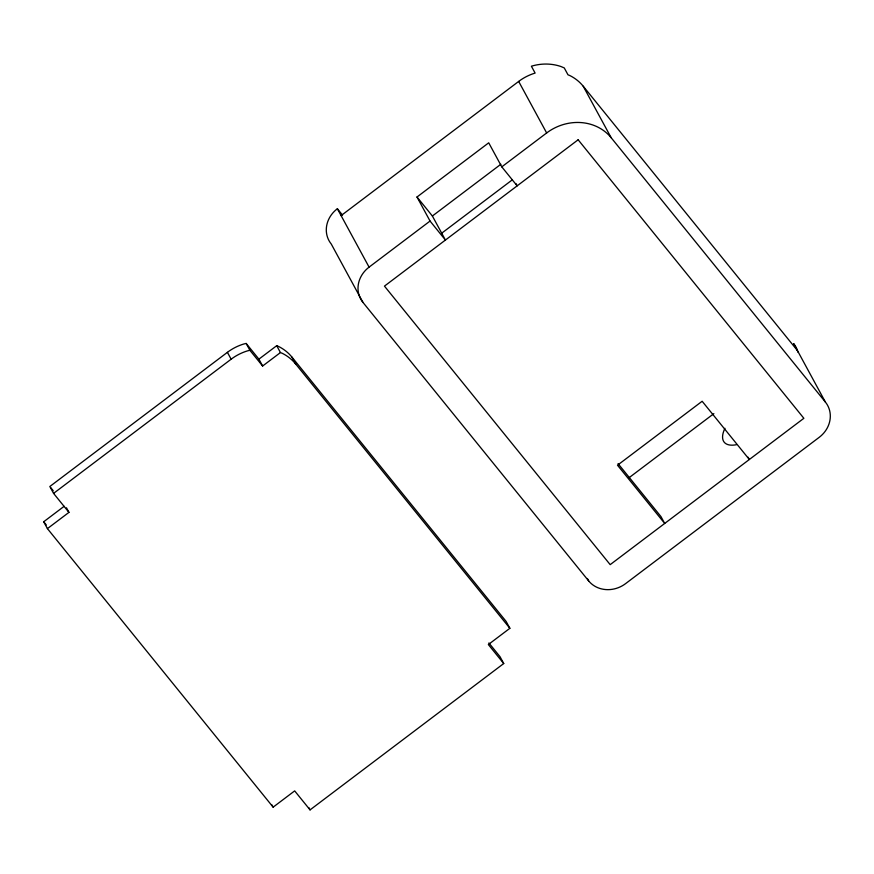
<?xml version="1.0" encoding="UTF-8"?>
<svg xmlns="http://www.w3.org/2000/svg" width="874" height="874" viewBox="0 0 874 874"><rect width="100%" height="100%" fill="white"/><g stroke="black" fill="none" stroke-linecap="round" stroke-linejoin="round"><path stroke-width="1.31" d="M341.1 215.605L518.675 81.424A47.283 42.597 -28.5 0 1 535.117 73.077L531.392 66.206A47.283 42.597 -28.5 0 1 560.977 66.533L564.254 67.921L567.98 74.793L570.045 75.656A47.283 42.597 -28.5 0 1 583.198 86.198L797.405 350.518M416.996 197.011L432.379 216.009L445.434 240.055L430.052 221.056L416.996 197.011L488.719 142.812L501.785 166.858L517.168 185.845L515.922 183.562M503.73 663.541L488.348 644.553L509.87 628.297L295.663 363.977A47.283 42.597 -28.5 0 0 282.51 353.435L280.445 352.561L262.626 366.02L258.901 359.148L246.162 343.438L243.846 343.985A47.283 42.597 -28.5 0 0 227.404 352.331L49.829 486.512L53.565 493.384L68.948 512.372L47.425 528.628L273.147 807.161L294.669 790.894L310.052 809.892L503.73 663.541L500.004 656.669L488.894 642.958M53.565 493.384L231.14 359.203A47.283 42.597 -28.5 0 1 247.582 350.845L249.888 350.299L262.626 366.02M432.379 216.009L500.857 164.268M797.918 352.156A27.039 24.363 -28.5 0 0 793.668 343.646L825.384 402.051A27.039 24.363 -28.5 0 1 819.244 437.295L625.566 583.646A27.039 24.363 -28.5 0 1 588.661 580.915L362.939 302.382A27.039 24.363 -28.5 0 1 369.079 267.138L430.052 221.056M501.785 166.858L546.654 132.957A47.283 42.597 -28.5 0 1 611.177 137.731L825.384 402.051M47.425 528.628L43.7 521.756L64.141 506.308M258.901 359.148L276.708 345.689L278.773 346.563A47.283 42.597 -28.5 0 1 291.938 357.105L506.133 621.425L509.87 628.297M441.709 233.183L512.35 179.804M628.985 477.772L713.861 413.642M618.06 463.646L660.962 516.589L664.699 523.46L617.503 465.219L702.15 401.264L749.346 459.506L748.1 457.211M362.939 302.382L331.235 243.988A27.039 24.363 -28.5 0 1 337.364 208.733L342.499 215.059M50.681 487.561L53.248 490.729M43.7 521.756L46.278 524.935M583.198 86.198L611.177 137.731M518.675 81.424L546.654 132.957M587.361 578.512L588.661 580.915M337.364 208.733L369.079 267.138M291.938 357.105L295.663 363.977M276.708 345.689L280.445 352.561M246.162 343.438L249.888 350.299M227.404 352.331L231.14 359.203M308.817 807.598L310.052 809.892M271.901 804.867L273.147 807.161M66.468 507.794L68.948 512.372M736.487 444.702A36.053 15.426 -39 0 1 724.939 428.282M578.14 139.774L384.462 286.126L610.183 564.648L803.861 418.307L578.14 139.774"/></g></svg>
